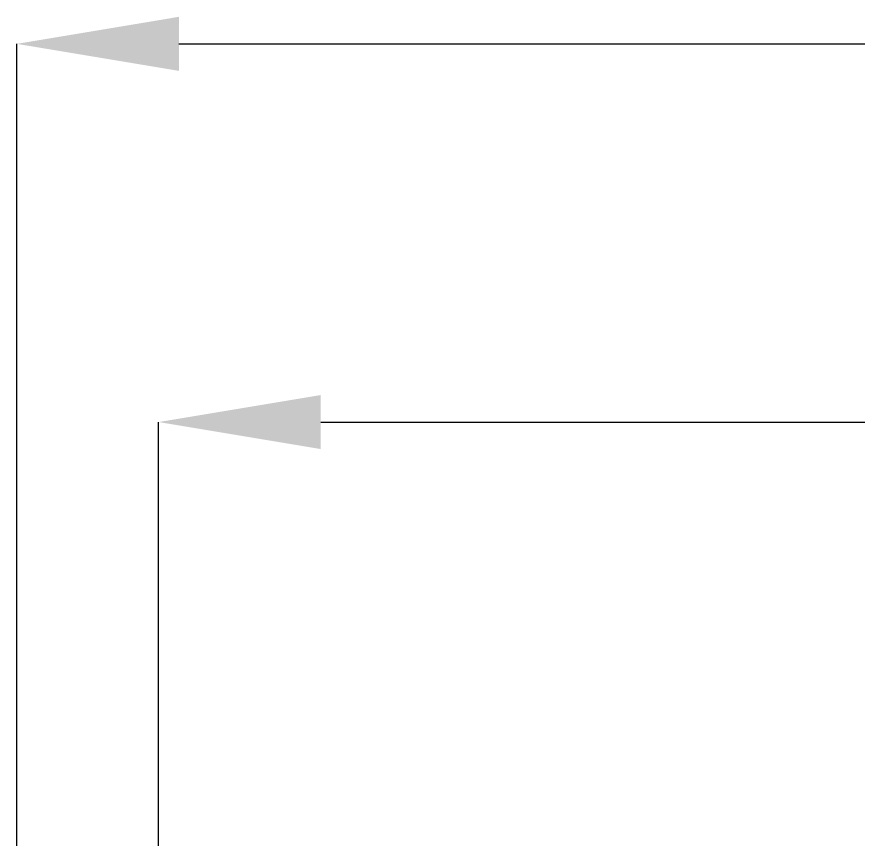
# Model space of a CAD drawing. Header units: millimetres. Extents: x -6 to 705, y -10 to 538.
# Drawn here: x 590.1 to 610.87, y 341.46 to 361.75 of the extents above; entities that cross this region are included whole.
import ezdxf

# ---------------------------------------------------------------- set-up
doc = ezdxf.new("R2010")
doc.units = ezdxf.units.MM
doc.layers.add('\\M+5B1EA\\M+5D7A2\\M+5B2E3', color=7, linetype='Continuous', lineweight=25)

msp = doc.modelspace()

# ---------------------------------------------------------------- linework, layer by layer
at = {"layer": '\\M+5B1EA\\M+5D7A2\\M+5B2E3', "lineweight": -3}
for p, q in [((590.1, 330.232), (590.1, 361.087)), ((594.1, 361.087), (614.698, 361.087)), ((593.6, 326.732), (593.6, 351.754)), ((597.6, 351.754), (614.705, 351.754))]:
    msp.add_line(p, q, dxfattribs=at)
at = {"layer": '\\M+5B1EA\\M+5D7A2\\M+5B2E3'}
for points in [[(594.1, 361.754), (594.1, 360.42), (590.1, 361.087)], [(597.6, 352.421), (597.6, 351.088), (593.6, 351.754)]]:
    msp.add_solid(points, dxfattribs=at)

doc.saveas('drawing.dxf')
